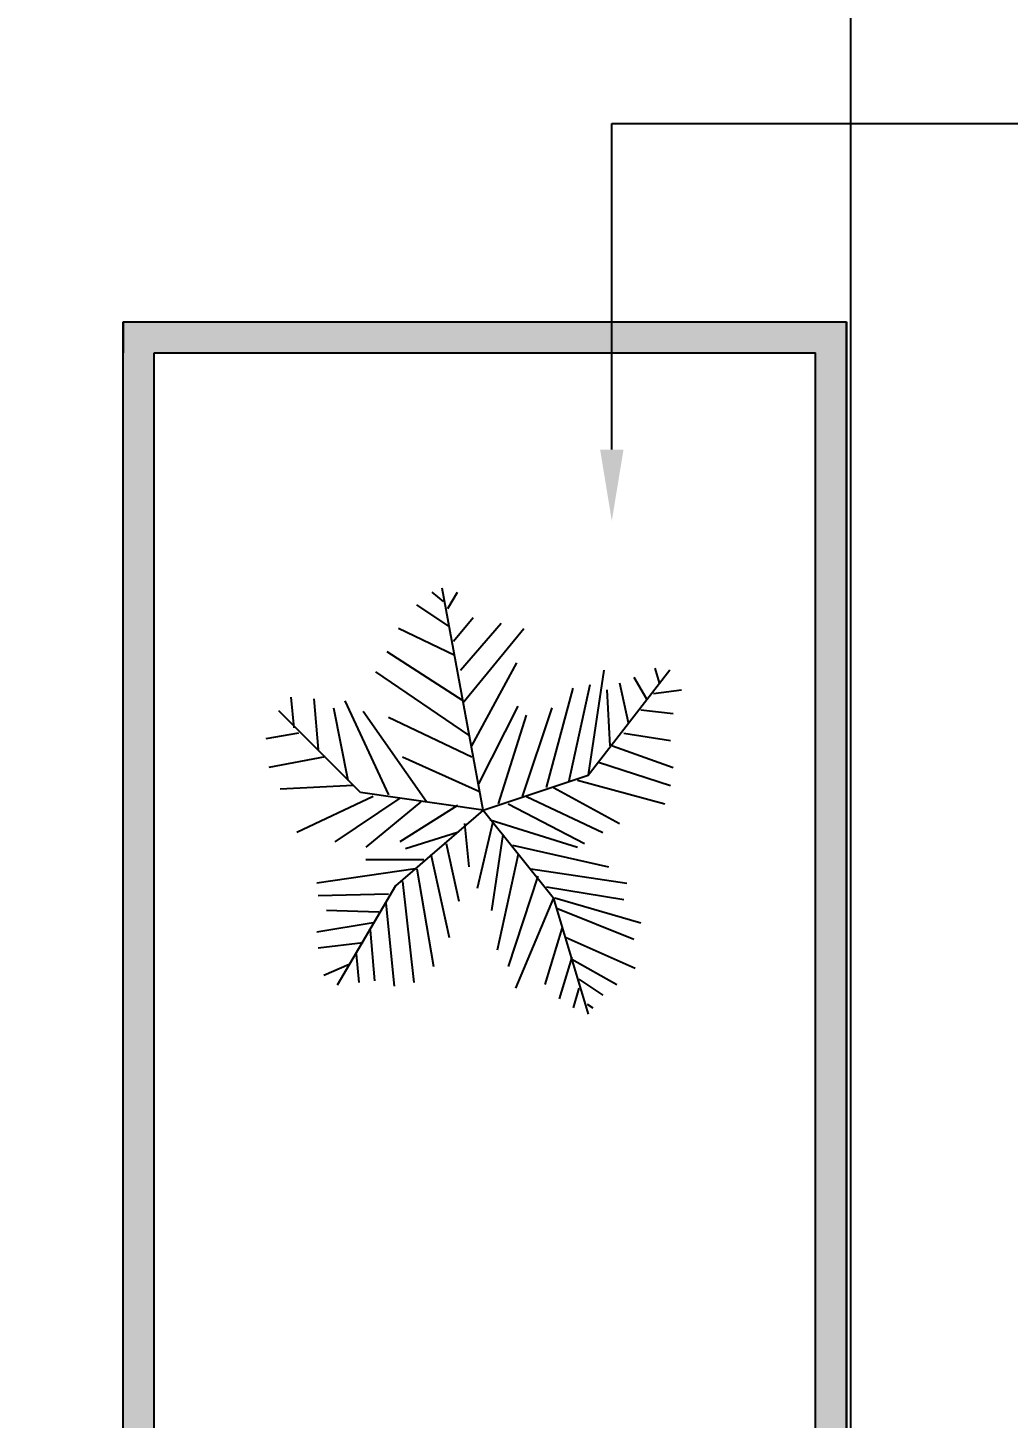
# Model space of a CAD drawing. Header units: inches. Extents: x -24938 to -15053, y -9405 to -790.
# Drawn here: x -21187.2 to -20909.4, y -4013.6 to -3619.8 of the extents above; entities that cross this region are included whole.
import ezdxf
from ezdxf import colors
from ezdxf.entities.mleader import LeaderData, LeaderLine
from ezdxf.math import Vec2, Vec3

# ---------------------------------------------------------------- set-up
doc = ezdxf.new("R2010")
doc.units = ezdxf.units.IN
doc.layers.add('dimension', color=10, linetype='Continuous')
doc.layers.add('steel', color=90, linetype='Continuous')
doc.styles.get("Standard").update_dxf_attribs({"font": 'arial.ttf', "height": 36})

# ---------------------------------------------------------------- blocks, each defined once
blk = doc.blocks.new('Trees - Metric')
for p, q in [((-258.7244, 1362.456), (-332.3336, 1421.4348)), ((0, 0), (-266.7, 1447.8)), ((-231.1146, 1315.2628), (-166.7002, 1421.4348)), ((-221.9198, 1197.3052), (-433.5526, 1338.8594)), ((-185.1152, 1008.5578), (-553.1612, 1185.4942)), ((-194.31, 1102.9442), (-65.4812, 1256.284)), ((-148.3106, 914.1968), (118.5418, 1220.9018)), ((-129.8956, 701.8528), (265.7602, 1185.4942)), ((-129.8956, 713.6638), (-626.7704, 1032.1544)), ((-74.7014, 418.7444), (219.7608, 961.39)), ((685.8, 228.6), (1219.2, 914.4)), ((689.0258, 230.0224), (790.2448, 914.1968)), ((1121.4862, 925.9824), (1149.0706, 831.6214)), ((-93.091, 489.5342), (-700.3796, 902.3858)), ((560.197, 182.8292), (698.2206, 819.8358)), ((891.4384, 831.6214), (946.658, 572.1096)), ((983.4626, 867.0036), (1066.2666, 725.4494)), ((-1234.059, 536.7274), (-1252.4486, 737.2604)), ((412.9786, 147.447), (587.8068, 796.2392)), ((808.6344, 784.4282), (827.0494, 418.7444)), ((1112.2914, 760.8316), (1296.3144, 784.4282)), ((-800.1, 114.3), (-1333.5, 647.7)), ((-1105.2302, 725.4494), (-1077.6458, 395.1732)), ((-976.4268, 666.4706), (-884.4026, 194.6402)), ((-902.8176, 713.6638), (-617.5756, 100.2538)), ((-369.1382, 53.086), (-783.1836, 642.874)), ((-28.6766, 171.0436), (228.9556, 678.2816)), ((256.5654, 88.4682), (449.7832, 666.4706)), ((1029.462, 654.685), (1241.0948, 631.0884)), ((-617.5756, 607.4918), (-74.7014, 347.98)), ((100.1268, 41.275), (284.1498, 619.2774)), ((-1206.4492, 501.3198), (-1418.082, 465.9376)), ((919.0482, 501.3198), (1222.6798, 454.152)), ((845.439, 418.7444), (1241.0948, 277.1902)), ((-1031.621, 347.98), (-1399.667, 277.1902)), ((-525.5514, 347.98), (-28.6766, 123.8504)), ((753.4148, 312.5978), (1222.6798, 159.2326)), ((0, 0), (685.8, 228.6)), ((615.4166, 194.6402), (1185.8752, 41.275)), ((-847.598, 159.2326), (-1326.0578, 135.636)), ((0, 0), (-800.1, 114.3)), ((458.978, 147.447), (891.4384, -88.4682)), ((-718.7946, 88.4682), (-1215.644, -147.447)), ((-543.9664, 76.6572), (-967.2066, -206.4512)), ((-405.9428, 53.086), (-764.794, -241.8334)), ((0, 0), (-571.5, -495.3)), ((-166.7002, 29.4894), (-543.9664, -206.4512)), ((0, 0), (457.2, -571.5)), ((164.5412, 41.275), (661.416, -218.2368)), ((284.1498, 88.4682), (781.0246, -147.447)), ((-120.7008, -88.4682), (-93.091, -371.5766)), ((63.3222, -76.6826), (-37.8714, -513.1308)), ((44.9326, -64.897), (615.4166, -241.8334)), ((-166.7002, -147.447), (-507.1618, -253.619)), ((127.7366, -159.258), (54.1274, -654.685)), ((-240.3094, -218.2368), (-157.5054, -595.7062)), ((192.151, -230.0224), (817.8292, -371.5766)), ((-387.5278, -324.4088), (-764.794, -324.4088)), ((-341.5284, -289.0012), (-221.9198, -831.6214)), ((228.9556, -289.0012), (90.932, -914.1968)), ((-442.7474, -383.3876), (-1086.8406, -477.7486)), ((-433.5526, -383.3876), (-323.1134, -1020.3688)), ((357.759, -430.5554), (164.5412, -1020.3688)), ((311.7596, -383.3876), (937.4378, -477.7486)), ((-571.5, -495.3), (-952.5, -1143)), ((-525.5514, -465.963), (-451.9422, -1126.5408)), ((412.9786, -501.3452), (919.0482, -583.9206)), ((-617.5756, -548.5384), (-1077.6458, -560.324)), ((-635.9652, -607.5172), (-580.771, -1150.1374)), ((458.978, -572.1096), (210.5406, -1161.923)), ((457.2, -571.5), (685.8, -1333.5)), ((468.1982, -572.1096), (1029.462, -737.2604)), ((-681.9646, -666.496), (-1022.4262, -654.685)), ((486.5878, -642.8994), (983.4626, -843.4324)), ((-718.7946, -737.2604), (-1086.8406, -796.2392)), ((-737.1842, -784.4536), (-709.5744, -1114.7298)), ((514.1976, -772.6426), (403.7838, -1138.3264)), ((-783.1836, -867.029), (-1077.6458, -902.4112)), ((541.8074, -831.6214), (992.6574, -1032.1544)), ((-829.2084, -937.7934), (-810.7934, -1126.5408)), ((578.612, -961.39), (495.7826, -1232.7128)), ((578.612, -973.1756), (873.0488, -1138.3264)), ((-875.2078, -1008.5832), (-1040.8412, -1079.3476)), ((624.6114, -1161.923), (587.8068, -1291.6916)), ((624.6114, -1102.9442), (781.0246, -1209.1162)), ((679.8056, -1268.095), (716.6102, -1291.6916))]:
    blk.add_line(p, q)

msp = doc.modelspace()

# ---------------------------------------------------------------- hatches: boundary and pattern name
at = {"layer": 'steel'}
h = msp.add_hatch(color=256, dxfattribs=at)
h.dxf.hatch_style = 1
h.paths.add_polyline_path([(-24004.46, -2563.71), (-23817.11, -2563.71), (-23817.11, -3368.2), (-23808.3, -3368.2), (-23808.3, -2554.89), (-24004.46, -2554.89), (-24013.27, -2554.89), (-24013.27, -3368.2), (-24004.46, -3368.2)])
h.paths.add_polyline_path([(-23808.3, -1837.44), (-23817.11, -1837.44), (-23817.11, -2407.23), (-24004.46, -2407.23), (-24004.46, -1837.44), (-24013.27, -1837.44), (-24013.27, -2416.05), (-23808.3, -2416.05)])
h.paths.add_polyline_path([(-21151.38, -1837.44), (-21160.19, -1837.44), (-21160.19, -2416.05), (-20955.22, -2416.05), (-20955.22, -1837.44), (-20964.03, -1837.44), (-20964.03, -2407.23), (-21151.38, -2407.23)])
h.paths.add_polyline_path([(-20955.22, -2554.89), (-20964.03, -2554.89), (-21160.19, -2554.89), (-21160.19, -3368.2), (-21151.38, -3368.2), (-21151.38, -2563.71), (-20964.03, -2563.71), (-20964.03, -3368.2), (-20955.22, -3368.2)])
h.paths.add_polyline_path([(-20955.22, -3703.04), (-21160.19, -3703.04), (-21160.19, -4281.65), (-21151.38, -4281.65), (-21151.38, -3711.86), (-20964.03, -3711.86), (-20964.03, -4281.65), (-20955.22, -4281.65)])

# ---------------------------------------------------------------- linework, layer by layer
for p, q in [((-21160.19, -3703.04), (-21160.19, -3711.86)), ((-21160.19, -3703.04), (-20955.22, -3703.04)), ((-21160.19, -4281.65), (-21160.19, -3703.04)), ((-20955.22, -3711.86), (-20955.22, -3703.04)), ((-20955.22, -4281.65), (-20955.22, -3703.04)), ((-21151.38, -3711.86), (-20964.03, -3711.86)), ((-21151.38, -4281.65), (-21151.38, -3711.86)), ((-20964.03, -4281.65), (-20964.03, -3711.86))]:
    msp.add_line(p, q)
at = {"layer": 'Defpoints'}
for p, q in [((-20954.11, -1287.17), (-20954.11, -5317.05)), ((-21160.19, -3703.04), (-21160.19, -3711.86)), ((-20955.22, -3703.04), (-20955.22, -4281.65)), ((-21151.38, -3711.86), (-20964.03, -3711.86))]:
    msp.add_line(p, q, dxfattribs=at)

# ---------------------------------------------------------------- block references
at = {"layer": 'Defpoints', "xscale": 0.04338675586386211, "yscale": 0.04338675586386211, "zscale": 0.04338675586386211}
msp.add_blockref('Trees - Metric', (-21058.2, -3841.35), dxfattribs=at)

# ---------------------------------------------------------------- leaders
at = {"layer": 'dimension'}
ml = msp.add_multileader_mtext('Standard', dxfattribs=at)
ml.set_content('Trees', color=256)
ml.set_leader_properties()
ml.build(insert=Vec2(0, 0))
ml.multileader.update_dxf_attribs({"arrow_head_size": 20.18})
ctx = ml.context
ctx.base_point, ctx.char_height, ctx.arrow_head_size, ctx.landing_gap_size, ctx.plane_origin = Vec3(-20183.91, -3646.85), 39.673, 20.18, 4.89, Vec3(-21021.74, -3759.44)
notes = []
notes.append((ctx, [(0, (1, 1, 0), (-20192.73, -3646.85), (1, 0), 8.82, [(0, [(-21021.74, -3759.44), (-21021.74, -3646.85)], 0, [])])]))
ctx.mtext.insert, ctx.mtext.flow_direction = Vec3(-20179.02, -3626.69), 5
for ctx, leaders in notes:
    for number, flags, end, landing, length, lines in leaders:
        leader = LeaderData()
        leader.index, (leader.has_last_leader_line, leader.has_dogleg_vector, leader.attachment_direction) = number, flags
        leader.last_leader_point, leader.dogleg_vector, leader.dogleg_length = Vec3(end), Vec3(landing), length
        for number, points, colour, breaks in lines:
            line = LeaderLine()
            line.index, line.vertices, line.color, line.breaks = number, Vec3.list(points), colors.encode_raw_color(colour), breaks
            leader.lines.append(line)
        ctx.leaders.append(leader)

doc.saveas('drawing.dxf')
